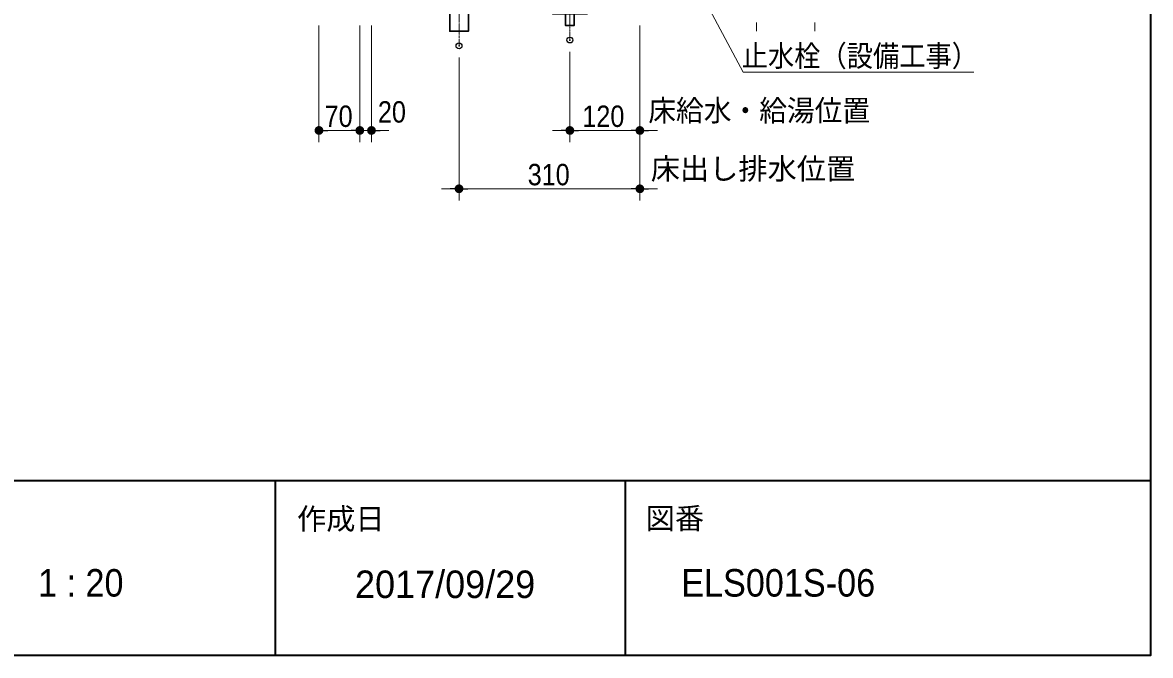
# Model space of a CAD drawing. Units: millimetres, scale not verified. Extents: x -6062 to 6062, y -3045 to 3045.
# Drawn here: x 279 to 2212, y -2770 to -1685 of the extents above; entities that cross this region are included whole.
import ezdxf
from ezdxf.enums import TextEntityAlignment as Align

# ---------------------------------------------------------------- set-up
doc = ezdxf.new("R2010")
doc.units = ezdxf.units.MM
doc.header["$LTSCALE"] = 20
doc.header["$PDMODE"] = 32
doc.header["$PDSIZE"] = 10
doc.linetypes.add('USER1', pattern=[2.91, 1.76, -0.4, 0.35, -0.4])
doc.linetypes.add('USER4', pattern=[6.702778, 4.938846, -0.705599, 0.352778, -0.705556])
for name, color, linetype, lineweight in [('0-0_1図面枠', 7, 'Continuous', 20), ('0-2_2寸法-1', 7, 'Continuous', 15), ('0-3_0', 7, 'Continuous', 25), ('0-5_2寸法-3', 7, 'Continuous', 15), ('0-6_2寸法-2', 7, 'Continuous', 15), ('0-8_4給排水', 7, 'Continuous', 30)]:
    doc.layers.add(name, color=color, linetype=linetype, lineweight=lineweight)
doc.layers.add('0-4_Defpoints', color=7, linetype='Continuous')
doc.styles.add('ＭＳ Ｐゴシック', font='')
doc.styles.get('ＭＳ Ｐゴシック').set_extended_font_data('MS PGothic')

# ---------------------------------------------------------------- blocks, each defined once
blk = doc.blocks.new('_Dot')
at = {"layer": '0-3_0'}
blk.add_line((-10, 0), (-20, 0), dxfattribs=at)
for points in [[(0, 0), (-10, 0), (-9.92, 1.25)], [(0, 0), (-9.92, -1.25), (-10, 0)], [(0, 0), (-9.92, 1.25), (-9.69, 2.49)], [(0, 0), (-9.69, -2.49), (-9.92, -1.25)], [(0, 0), (-9.69, 2.49), (-9.3, 3.68)], [(0, 0), (-9.3, -3.68), (-9.69, -2.49)], [(0, 0), (-9.3, 3.68), (-8.76, 4.82)], [(0, 0), (-8.76, -4.82), (-9.3, -3.68)], [(0, 0), (-8.76, 4.82), (-8.09, 5.88)], [(0, 0), (-8.09, -5.88), (-8.76, -4.82)], [(0, 0), (-8.09, 5.88), (-7.29, 6.85)], [(0, 0), (-7.29, -6.85), (-8.09, -5.88)], [(0, 0), (-7.29, 6.85), (-6.37, 7.71)], [(0, 0), (-6.37, -7.71), (-7.29, -6.85)], [(0, 0), (-6.37, 7.71), (-5.36, 8.44)], [(0, 0), (-5.36, -8.44), (-6.37, -7.71)], [(0, 0), (-5.36, 8.44), (-4.26, 9.05)], [(0, 0), (-4.26, -9.05), (-5.36, -8.44)], [(0, 0), (-4.26, 9.05), (-3.09, 9.51)], [(0, 0), (-3.09, -9.51), (-4.26, -9.05)], [(0, 0), (-3.09, 9.51), (-1.87, 9.82)], [(0, 0), (-1.87, -9.82), (-3.09, -9.51)], [(0, 0), (-1.87, 9.82), (-0.63, 9.98)], [(0, 0), (-0.63, -9.98), (-1.87, -9.82)], [(0, 0), (-0.63, 9.98), (0.63, 9.98)], [(0, 0), (0.63, -9.98), (-0.63, -9.98)], [(0, 0), (0.63, 9.98), (1.87, 9.82)], [(0, 0), (1.87, 9.82), (3.09, 9.51)], [(0, 0), (3.09, 9.51), (4.26, 9.05)], [(0, 0), (4.26, 9.05), (5.36, 8.44)], [(0, 0), (5.36, 8.44), (6.37, 7.71)], [(0, 0), (6.37, 7.71), (7.29, 6.85)], [(0, 0), (7.29, 6.85), (8.09, 5.88)], [(0, 0), (8.09, 5.88), (8.76, 4.82)], [(0, 0), (8.76, 4.82), (9.3, 3.68)], [(0, 0), (9.3, 3.68), (9.69, 2.49)], [(0, 0), (9.69, 2.49), (9.92, 1.25)], [(0, 0), (9.92, 1.25), (10, 0)], [(0, 0), (1.87, -9.82), (0.63, -9.98)], [(0, 0), (3.09, -9.51), (1.87, -9.82)], [(0, 0), (4.26, -9.05), (3.09, -9.51)], [(0, 0), (5.36, -8.44), (4.26, -9.05)], [(0, 0), (6.37, -7.71), (5.36, -8.44)], [(0, 0), (7.29, -6.85), (6.37, -7.71)], [(0, 0), (8.09, -5.88), (7.29, -6.85)], [(0, 0), (8.76, -4.82), (8.09, -5.88)], [(0, 0), (9.3, -3.68), (8.76, -4.82)], [(0, 0), (9.69, -2.49), (9.3, -3.68)], [(0, 0), (9.92, -1.25), (9.69, -2.49)], [(0, 0), (10, 0), (9.92, -1.25)]]:
    blk.add_solid(points, dxfattribs=at)
blk = doc.blocks.new('グループ-11')
at = {"layer": '0-8_4給排水', "linetype": 'USER4', "lineweight": 15}
blk.add_line((56300, -14300), (56300, -34500), dxfattribs=at)
at = {"layer": '0-8_4給排水', "lineweight": 15}
blk.add_line((55350, -20120), (57250, -20120), dxfattribs=at)
at = {"layer": '0-8_4給排水'}
for p, q in [((57102.2, -23142.3), (57170, -20200)), ((55597.7, -23240), (57002.3, -23240)), ((56620, -23800), (55980, -23860)), ((56620, -23960), (55980, -24020)), ((56620, -24120), (55980, -24180)), ((56620, -24280), (55980, -24340)), ((56620, -24440), (55980, -24500)), ((56620, -24600), (55980, -24660)), ((56620, -24760), (55980, -24820)), ((56620, -24920), (55980, -24980)), ((56620, -25080), (55980, -25140)), ((56620, -25240), (55980, -25300)), ((56620, -25400), (55980, -25460)), ((56620, -25560), (55980, -25620)), ((56620, -25720), (55980, -25780)), ((56620, -25880), (55980, -25940)), ((56620, -26040), (55980, -26100)), ((56620, -26200), (55980, -26260))]:
    blk.add_line(p, q, dxfattribs=at)
at = {"layer": '0-8_4給排水', "linetype": 'USER1', "lineweight": 15}
blk.add_line((59200, -27400), (63600, -27400), dxfattribs=at)
at = {"layer": '0-8_4給排水'}
for points in [[(55645.8, -19006.3), (55686.2, -18998.3), (55726.7, -18990.8), (55767.2, -18983.8), (55807.9, -18977.3), (55848.6, -18971.4), (55889.4, -18965.9), (55930.3, -18961), (55971.2, -18956.6), (56012.2, -18952.7), (56053.2, -18949.3), (56094.3, -18946.5), (56135.4, -18944.2), (56176.5, -18942.3), (56217.7, -18941), (56258.8, -18940.3), (56300, -18940), (56341.2, -18940.3), (56382.3, -18941), (56423.5, -18942.3), (56464.6, -18944.2), (56505.7, -18946.5), (56546.8, -18949.3), (56587.8, -18952.7), (56628.8, -18956.6), (56669.7, -18961), (56710.6, -18965.9), (56751.4, -18971.4), (56792.1, -18977.3), (56832.8, -18983.8), (56873.3, -18990.8), (56913.8, -18998.3), (56954.2, -19006.3), (56994.5, -19014.8), (57034.6, -19023.8), (57074.7, -19033.3), (57114.6, -19043.4), (57154.4, -19053.9), (57194.1, -19064.9), (57233.6, -19076.5)], [(55027.4, -19259.9), (55026.2, -19259.8), (55024.9, -19259.6), (55023.6, -19259.3), (55022.4, -19259), (55021.1, -19258.7), (55019.9, -19258.3), (55018.7, -19257.8), (55017.6, -19257.3), (55016.4, -19256.7), (55015.3, -19256.1), (55014.2, -19255.5), (55013.1, -19254.8), (55012, -19254), (55011, -19253.2), (55010.1, -19252.4), (55009.1, -19251.5), (55008.2, -19250.6), (55007.4, -19249.7), (55006.5, -19248.7), (55005.8, -19247.7), (55005, -19246.6), (55004.3, -19245.5), (55003.7, -19244.4), (55003.1, -19243.3), (55002.6, -19242.1), (55002.1, -19240.9), (55001.6, -19239.7), (55001.2, -19238.5), (55000.9, -19237.3), (55000.6, -19236), (55000.4, -19234.8), (55000.2, -19233.5), (55000.1, -19232.2), (55000, -19230.9), (55000, -19229.6), (55000, -19228.4), (55000.1, -19227.1), (55000.3, -19225.8), (55000.5, -19224.5)], [(55000.5, -19224.5), (55000.8, -19223.3), (55001.1, -19222), (55001.4, -19220.8), (55001.9, -19219.6), (55002.3, -19218.4), (55002.9, -19217.2), (55003.4, -19216.1), (55004, -19215), (55004.7, -19213.9), (55005.4, -19212.8), (55006.2, -19211.8), (55007, -19210.8), (55007.8, -19209.8), (55008.7, -19208.9), (55009.6, -19208), (55010.6, -19207.1), (55011.6, -19206.3), (55012.6, -19205.5), (55013.7, -19204.8), (55014.8, -19204.1), (55015.9, -19203.5), (55017, -19202.9), (55018.2, -19202.4), (55056.2, -19186.5), (55094.3, -19171), (55132.7, -19156), (55171.2, -19141.6), (55209.9, -19127.6), (55248.8, -19114), (55287.8, -19101), (55327.1, -19088.5), (55366.4, -19076.5), (55405.9, -19064.9), (55445.6, -19053.9), (55485.4, -19043.4), (55525.3, -19033.3), (55565.4, -19023.8), (55605.5, -19014.8), (55645.8, -19006.3)], [(57599.8, -19233.5), (57599.6, -19234.8), (57599.4, -19236), (57599.1, -19237.3), (57598.8, -19238.5), (57598.4, -19239.7), (57597.9, -19240.9), (57597.4, -19242.1), (57596.9, -19243.3), (57596.3, -19244.4), (57595.7, -19245.5), (57595, -19246.6), (57594.2, -19247.7), (57593.5, -19248.7), (57592.6, -19249.7), (57591.8, -19250.6), (57590.9, -19251.5), (57589.9, -19252.4), (57589, -19253.2), (57588, -19254), (57586.9, -19254.8), (57585.8, -19255.5), (57584.7, -19256.1), (57583.6, -19256.7), (57582.4, -19257.3), (57581.3, -19257.8), (57580.1, -19258.3), (57578.9, -19258.7), (57577.6, -19259), (57576.4, -19259.3), (57575.1, -19259.6), (57573.8, -19259.8), (57572.6, -19259.9), (57571.3, -19260), (57570, -19260), (55030, -19260), (55028.7, -19260), (55027.4, -19259.9)], [(57233.6, -19076.5), (57272.9, -19088.5), (57312.2, -19101), (57351.2, -19114), (57390.1, -19127.6), (57428.8, -19141.6), (57467.3, -19156), (57505.7, -19171), (57543.8, -19186.5), (57581.8, -19202.4), (57583, -19202.9), (57584.1, -19203.5), (57585.2, -19204.1), (57586.3, -19204.8), (57587.4, -19205.5), (57588.4, -19206.3), (57589.4, -19207.1), (57590.4, -19208), (57591.3, -19208.9), (57592.2, -19209.8), (57593, -19210.8), (57593.8, -19211.8), (57594.6, -19212.8), (57595.3, -19213.9), (57596, -19215), (57596.6, -19216.1), (57597.1, -19217.2), (57597.7, -19218.4), (57598.1, -19219.6), (57598.6, -19220.8), (57598.9, -19222), (57599.2, -19223.3), (57599.5, -19224.5), (57599.7, -19225.8), (57599.9, -19227.1), (57600, -19228.4), (57600, -19229.6), (57600, -19230.9), (57599.9, -19232.2), (57599.8, -19233.5)], [(57170, -20200), (55430, -20200), (55497.8, -23142.3)], [(59700, -27080), (63100, -27080), (63100, -27720), (59700, -27720)]]:
    blk.add_lwpolyline(points, dxfattribs=at)
for points in [[(55350, -19260), (57250, -19260), (57250, -19360), (55350, -19360)], [(55170, -19360), (57430, -19360), (57430, -19420), (55170, -19420)], [(55200, -19600), (57400, -19600), (57400, -19720), (55200, -19720)], [(55420, -19420), (57180, -19420), (57180, -19600), (55420, -19600)], [(55350, -19720), (55350, -20120), (55430, -20200), (57170, -20200), (57250, -20120), (57250, -19720)], [(55700, -23240), (56900, -23240), (56900, -23640), (55700, -23640)], [(55980, -23800), (55850, -23640), (56750, -23640), (56620, -23800)], [(55980, -23800), (56620, -23800), (56620, -34000), (55980, -34000)]]:
    blk.add_lwpolyline(points, close=True, dxfattribs=at)
for centre, start, end in [((55597.7, -23140), 181.31908, 270), ((57002.3, -23140), 270, 358.68092)]:
    blk.add_arc(centre, 100, start, end, dxfattribs=at)
blk = doc.blocks.new('グループ-26')
at = {"layer": '0-8_4給排水', "linetype": 'USER1', "lineweight": 15}
blk.add_line((60100, -32100), (60100, -34300), dxfattribs=at)
at = {"layer": '0-8_4給排水'}
blk.add_lwpolyline([(59900, -32600), (59900, -33200), (60300, -33200), (60300, -32600)], dxfattribs=at)
for points in [[(59500, -33200), (60700, -33200), (60700, -33400), (59500, -33400)], [(59950, -33400), (60250, -33400), (60250, -33800), (59950, -33800)]]:
    blk.add_lwpolyline(points, close=True, dxfattribs=at)
blk = doc.blocks.new('グループ-2')
at = {"layer": '0-0_1図面枠', "lineweight": 35}
for p, q in [((-80000, -49400), (80000, -49400)), ((50000, -49400), (50000, -55400)), ((62000, -49400), (62000, -55400))]:
    blk.add_line(p, q, dxfattribs=at)
blk.add_lwpolyline([(-80000, 55400), (80000, 55400), (80000, -55400), (-80000, -55400)], close=True, dxfattribs=at)

msp = doc.modelspace()

# ---------------------------------------------------------------- linework, layer by layer
at = {"layer": '0-2_2寸法-1'}
for p, q in [((787.5, -1690), (787.5, -1890)), ((857.5, -1690), (857.5, -1890)), ((1337.5, -1690), (1337.5, -1890)), ((1337.5, -1690), (1337.5, -1990)), ((1217.5, -1735), (1217.5, -1890)), ((1027.5, -1745), (1027.5, -1990)), ((802.51, -1870), (842.49, -1870)), ((1232.51, -1870), (1322.49, -1870)), ((1042.51, -1970), (1322.49, -1970))]:
    msp.add_line(p, q, dxfattribs=at)
at = {"layer": '0-4_Defpoints'}
for p in [(1027.5, -1725), (1217.5, -1715), (857.5, -1870), (1337.5, -1870), (1337.5, -1970)]:
    msp.add_point(p, dxfattribs=at)
at = {"layer": '0-5_2寸法-3'}
msp.add_lwpolyline([(1276.75, -1324.9), (1514.45, -1770), (1909.56, -1770)], dxfattribs=at)
at = {"layer": '0-6_2寸法-2'}
for p, q in [((857.5, -1690), (857.5, -1890)), ((877.5, -1690), (877.5, -1890)), ((1337.5, -1690), (1337.5, -1890)), ((1337.5, -1690), (1337.5, -1990)), ((1537.5, -1685.01), (1537.5, -1700.01)), ((1637.5, -1685.01), (1637.5, -1700.01)), ((1217.5, -1735), (1217.5, -1890)), ((1027.5, -1745), (1027.5, -1990)), ((842.49, -1870), (827.49, -1870)), ((877.5, -1870), (857.5, -1870)), ((892.51, -1870), (907.51, -1870)), ((1202.49, -1870), (1187.49, -1870)), ((1217.5, -1870), (1337.5, -1870)), ((1352.51, -1870), (1367.51, -1870)), ((1012.49, -1970), (997.49, -1970)), ((1027.5, -1970), (1337.5, -1970)), ((1352.51, -1970), (1367.51, -1970))]:
    msp.add_line(p, q, dxfattribs=at)

# ---------------------------------------------------------------- block references
at = {"layer": '0-0_1図面枠', "xscale": 0.05, "yscale": 0.05}
msp.add_blockref('グループ-2', (-1787.5, 0), dxfattribs=at)
at = {"layer": '0-2_2寸法-1', "xscale": 0.7503418, "yscale": 0.7503418, "rotation": 180}
for p in [(787.5, -1870), (1217.5, -1870), (1027.5, -1970)]:
    msp.add_blockref('_Dot', p, dxfattribs=at)
at = {"layer": '0-2_2寸法-1', "xscale": 0.7503418, "yscale": 0.7503418}
for p in [(857.5, -1870), (1337.5, -1870), (1337.5, -1970)]:
    msp.add_blockref('_Dot', p, dxfattribs=at)
at = {"layer": '0-6_2寸法-2', "xscale": 0.7503418, "yscale": 0.7503418}
for p in [(857.5, -1870), (1217.5, -1870), (1027.5, -1970)]:
    msp.add_blockref('_Dot', p, dxfattribs=at)
at = {"layer": '0-6_2寸法-2', "xscale": 0.7503418, "yscale": 0.7503418, "rotation": 180}
for p in [(877.5, -1870), (1337.5, -1870), (1337.5, -1970)]:
    msp.add_blockref('_Dot', p, dxfattribs=at)
at = {"layer": '0-8_4給排水', "xscale": 0.05, "yscale": 0.05}
for name in ['グループ-11', 'グループ-26']:
    msp.add_blockref(name, (-1787.5, 0), dxfattribs=at)

# ---------------------------------------------------------------- texts
at = {"layer": '0-0_1図面枠', "style": 'ＭＳ Ｐゴシック'}
for s, height, p in [('作成日', 36.66, (750, -2565.16)), ('図番', 36.66, (1347.49, -2564.21)), ('2017/09/29', 47.17, (849.28, -2685.74))]:
    msp.add_text(s, height=height, dxfattribs=at).set_placement(p, align=Align.BOTTOM_LEFT)
at = {"layer": '0-0_1図面枠', "style": 'ＭＳ Ｐゴシック', "width": 0.95}
for s, p in [('1 : 20', (305.85, -2683.26)), ('ELS001S-06', (1408.28, -2683.26))]:
    msp.add_text(s, height=47.17, dxfattribs=at).set_placement(p, align=Align.BOTTOM_LEFT)
at = {"layer": '0-2_2寸法-1', "style": 'ＭＳ Ｐゴシック', "width": 0.9}
for s, p in [('70', (797.13, -1874.96)), ('120', (1238.89, -1874.96)), ('310', (1145.22, -1974.96))]:
    msp.add_text(s, height=36.66, dxfattribs=at).set_placement(p, align=Align.BOTTOM_LEFT)
at = {"layer": '0-5_2寸法-3', "style": 'ＭＳ Ｐゴシック', "width": 0.9}
msp.add_text('止水栓（設備工事）', height=36.66, dxfattribs=at).set_placement((1511.95, -1771.47), align=Align.BOTTOM_LEFT)
at = {"layer": '0-6_2寸法-2', "style": 'ＭＳ Ｐゴシック'}
for s, width, p in [('床給水・給湯位置', 0.95, (1351.95, -1865.12)), ('20', 0.9, (888.52, -1867.52))]:
    msp.add_text(s, height=36.66, dxfattribs=dict(at, width=width)).set_placement(p, align=Align.BOTTOM_LEFT)
msp.add_text('床出し排水位置', height=36.69, dxfattribs=at).set_placement((1356.15, -1965.02), align=Align.BOTTOM_LEFT)

doc.saveas('drawing.dxf')
